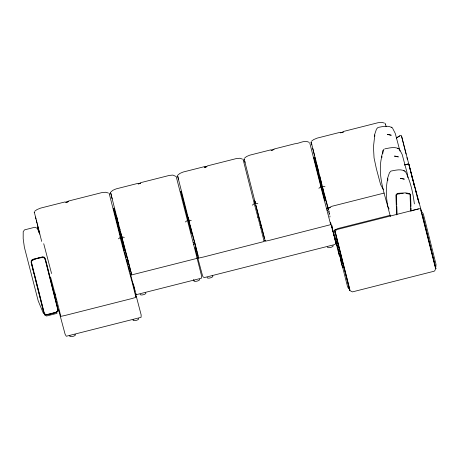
<?xml version="1.0" encoding="UTF-8"?>
<svg xmlns="http://www.w3.org/2000/svg" width="459" height="459" viewBox="0 0 459 459"><rect width="100%" height="100%" fill="white"/><g stroke="black" fill="none" stroke-linecap="round" stroke-linejoin="round"><path stroke-width="0.69" d="M381.825 157.546L381.825 156.301C377.516 173.382 383.357 190.393 387.855 206.745L389.134 208.988M387.786 180.427L387.786 178.557C384.837 191.208 386.65 204.186 390.448 216.436M335.07 234.015L334.927 236.471L346.447 282.354L347.624 286.892L348.869 288.791M435.866 266.777L436.01 264.321L424.489 218.438L423.313 213.9L422.068 212.001M329.889 217.032L329.975 216.011M44.15 257.723C40.105 257.327 35.148 258.589 31.774 260.838L31.573 262.686L44.139 312.699L45.16 314.415M57.599 311.265L57.685 309.268L45.125 259.26L44.075 257.728M57.777 310.628L57.909 309.395L45.94 261.745M374.802 134.952L373.454 146.886L374.056 157.913L376.403 168.855L380.666 184.765L383.529 189.762M330.44 207.611L328.374 208.134L327.869 210.165M328.638 213.028L329.137 210.991L328.764 211.496M329.126 214.846L329.625 212.815L329.35 213.676M333.762 232.162L334.261 230.125L336.332 229.603M338.558 249.352L338.22 250.706L339.316 255.055M383.494 150.466L381.687 155.796L381.756 157.609M335.294 231.95L336.183 230.068M410.983 206.493L410.541 194.404L409.445 193.468L409.055 194.031L405.945 193.446M384.194 149.072L382.731 150.707L382.835 153.547M397.586 193.807L396.387 195.15L396.754 205.081M185.344 221.99L187.834 220.108M252.307 205.15L254.797 203.268M318.879 188.305L321.369 186.423M110.969 191.879L112.96 190.25L116.167 188.873L137.207 183.548L138.79 183.852L140.557 183.267L138.13 183.881M177.931 175.045L179.922 173.41L183.13 172.039L204.169 166.715L205.752 167.013L206.934 166.623L204.479 167.196M244.504 158.194L246.494 156.565L249.702 155.188L270.741 149.869L272.325 150.168L274.121 149.009L294.701 143.805C299.44 143.627 304.219 139.76 309.027 142.273M57.49 311.116L56.159 312.195L46.864 314.547L45.183 314.231M118.422 238.823L120.935 237.142M311.5 141.24L313.698 139.559L317.203 138.107L340.142 132.307L341.852 132.576L343.166 132.152M34.666 211.295L36.978 209.585L40.667 208.088L64.73 202L66.515 202.247L68.546 201.599L65.763 202.299M421.425 210.606L421.138 210.572M349.511 290.186L349.798 290.22M349.666 290.427L335.271 232.237M411.482 211.002L412.159 210.549M396.375 138.13L400.391 135.491L401.114 135.52L401.55 136.082L418.074 199.981M138.79 183.852L140.586 182.693L169.428 175.395L172.877 175.086L176.204 176.543L197.169 258.337L131.372 274.987M396.576 137.752L399.737 135.864M328.403 208.243L331.501 206.384L384.126 193.067M66.515 202.247L68.592 201.019L101.571 192.677L105.495 192.246L108.439 193.032M422.538 214.76L435.568 267.781M384.975 148.831C389.565 147.959 395.113 146.387 399.364 149.072L402.193 154.528L407.162 173.077L407.994 177.708M271.057 150.351L274.098 149.582M340.475 132.783L343.148 132.106M120.889 234.859L121.222 234.773L127.74 259.123L127.407 259.209M121.05 235.467L121.383 235.381M188.006 218.627L188.339 218.547M254.584 201.782L254.917 201.696M321.507 184.845L321.874 184.753M404.574 164.844L408.022 163.972L409.199 164.626M404.379 165.005L407.827 164.133L409.003 164.787L421.442 211.364M124.871 250.7L125.204 250.614L131.572 274.39L131.24 274.471M191.833 233.866L192.166 233.78L197.083 252.117M257.631 217.216L257.964 217.13M258.411 217.015L258.744 216.935L264.562 238.669M324.209 200.365L324.542 200.285M325.333 200.084L325.701 199.992L324.134 193.755M127.321 258.859L127.654 258.773L128.187 260.884L127.837 260.913M194.283 242.019L194.616 241.933L195.15 244.045L198.523 257.488L198.19 257.574M327.778 208.237L328.145 208.145L328.414 209.201M193.205 242.559L193.537 242.472M194.369 242.369L194.702 242.283M260.942 225.524L261.274 225.438M326.739 208.874L327.072 208.788M193.635 244.263L193.968 244.177M194.8 244.079L195.15 244.045M260.597 227.429L260.93 227.343M261.378 227.228L261.71 227.148L265.101 240.642M327.169 210.578L327.502 210.497M128.945 265.313L129.277 265.227M195.907 248.474L196.24 248.394M130.138 270.064L130.471 269.978M197.1 253.225L197.433 253.138M131.142 274.063L131.475 273.977M198.104 257.229L198.437 257.143L198.667 258.067L203.704 256.96L264.132 241.503L260.081 225.369M264.677 240.378L265.009 240.298L265.239 241.222L270.276 240.114L330.704 224.652L320.589 185.878M330.474 223.728L330.807 223.648M131.234 274.407L131.567 274.321L128.17 260.827M197.037 257.82L197.37 257.74M198.202 257.637L198.535 257.551M264 240.986L264.332 240.9M264.774 240.791L265.107 240.705M198.334 258.147L198.667 258.067M390.087 215.323L337.463 228.639L334.364 230.498L333.831 234.319L339.448 256.116M336.728 229.592L418.499 208.902M412.848 210.377L419.744 208.633L420.92 209.287M132.691 283.209L132.404 283.283L135.795 296.778M57.059 313.359L46.6 316.004L44.586 314.994M135.996 296.365L135.939 297.357L131.699 298.597L65.144 315.442L60.823 316.366L60.594 315.442M340.486 132.829L341.852 132.576L343.86 131.366L377.912 122.748L381.762 122.335L384.585 123.15M204.502 167.237L205.752 167.013L207.548 165.86L236.391 158.562L239.839 158.252L242.455 159.118M33.909 273.484L31.338 262.502L31.539 260.655L32.864 259.576L42.521 257.132L44.196 257.453L45.59 260.362M399.657 193.681L403.22 193.463M397.632 193.991L399.709 193.864M336.063 236.643L349.391 288.539M334.95 232.489L335.202 232.317L335.701 234.182M435.689 268.274L435.987 268.308M421.844 213.567L435.964 268.59M409.526 193.537L405.567 192.855L397.356 193.359L395.893 194.995L396.633 214.904M325.006 186.756L322.304 186.188L311.563 143.65A85.156 0.419 75.8 0 0 311.07 141.934M254.659 200.686L255.353 203.13L257.855 203.75M194.616 241.933L188.184 217.939L188.775 219.976L191.283 220.595M121.124 234.371L121.813 236.815L124.32 237.429M397.643 148.36L398.664 148.877M403.604 170.616L404.626 171.127M391.24 127.132L392.342 127.717L395.228 133.362L399.973 151.091M391.619 127.43C387.511 125.192 382.295 126.673 377.952 127.464L376.472 129.099L374.67 134.458L374.762 136.352M36.984 228.238L34.97 227.222L24.511 229.873L23.202 231.726L23.179 238.617L24.356 247.177L38.2 300.863L43.433 313.399M341.203 262.668L341.875 263.288M57.823 311.391C54.489 312.946 49.17 315.081 45.051 314.444L44.001 312.912L34.27 274.161M337.141 245.605L336.217 244.056L333.039 232.185M135.91 293.582L136.667 294.58L201.553 278.16L201.541 275.784L197.054 258.056M409.445 193.468L410.065 194.897L410.667 211.157M309.739 142.858L320.818 186.566M188.087 217.537L188.454 218.805M55.246 294.569L56.577 299.538M129.214 271.309L132.422 283.335M411.964 176.83L414.884 187.742M415.252 189.108L416.715 194.564M417.076 195.93L419.09 203.435M421.672 212.919L421.023 210.538M335.248 231.755L350.108 290.69L352.432 291.89L434.208 271.2L434.753 270.724L435.643 268.842L420.869 210.297M322.27 186.205L328.145 208.145M325.879 200.669L328.426 210.176M331.249 225.507L331.828 227.67M332.224 229.15L332.85 231.485L332.339 228.025M342.179 266.306L340.509 259.805M254.762 201.094L261.722 227.199M254.2 203.429L260.167 225.719M197.445 253.477L197.99 255.514M195.023 247.676L202.517 275.647L202.947 276.725L204.192 277.603L335.087 244.481L335.764 243.115L334.95 239.231M113.889 208.093L124.67 250.717M113.528 208.254L114.337 211.301M123.563 246.586L124.487 250.029M123.207 246.787L124.32 251.09M124.687 252.467L126.162 257.969M126.529 259.346L128.004 264.849M128.377 266.226L129.845 271.728M130.218 273.105L141.16 314.931L141.085 317.33L66.285 336.258L65.092 334.175L58.643 310.1M120.011 236.93L129.335 271.785M43.731 243.718L51.557 273.535M50.576 277.11L54.914 293.324M54.793 292.842L55.367 295.045M56.474 299.125L59.676 311.759M386.128 126.655L385.342 123.729L385.417 124.119M245.077 162.4L244.613 160.593A85.156 0.419 75.8 0 0 244.113 158.877M178.499 179.245L178.035 177.438A85.156 0.419 75.8 0 0 177.541 175.722L177.622 176.061M111.537 196.085L111.078 194.272A85.156 0.419 75.8 0 0 110.579 192.562L110.659 192.895M311.15 142.273L311.81 144.889M312.688 148.36L313.21 150.443M313.56 151.831L314.61 155.991M314.96 157.38L315.947 161.298M316.36 162.934L317.335 166.806M317.766 168.482L318.73 172.314M319.516 175.418L321.616 183.743M244.681 161.138L255.353 203.13M254.24 203.412L243.167 159.703L243.241 160.088M177.782 176.595A75.494 0.373 75.8 0 0 177.679 176.262L188.775 219.976M110.975 194.128L121.813 236.815M111.675 196.911L112.18 198.919M116.678 216.74L117.194 218.805M118.066 222.248L118.588 224.313M119.455 227.756L119.977 229.821M120.757 232.92L121.222 234.773M133.357 283.886L135.233 291.333M123.437 246.099L114.021 208.633M114.532 212.069L121.36 239.139M122.897 245.571L123.081 246.299M120.298 237.303L109.225 193.6L109.299 193.985M41.689 241.394L34.7 213.71A85.156 0.419 75.8 0 0 34.207 211.995L34.282 212.333M35.475 217.032L35.997 219.115M36.347 220.504L37.001 223.097M37.225 223.969L38.275 228.134M38.625 229.523L39.778 234.113M38.808 232.661L37.46 227.498L37.948 229.466M409.003 164.787L413.008 180.731M413.358 182.12L414.402 186.279M401.55 136.082L406.077 154.109M406.949 157.575L407.472 159.652M339.723 254.418L340.813 258.761M340.985 259.438L341.668 262.152M342.477 265.377L343.097 267.855M322.74 188.219L323.784 192.373M333.406 233.097L334.095 235.823M330.566 222.391L332.85 231.485M255.783 205.162L258.566 216.241M188.689 219.93L189.733 224.084M190.083 225.472L192.166 233.78M193.612 279.554L193.95 280.897M121.555 236.075L125.032 249.925M113.666 208.828L124.005 249.679M59.636 311.598L60.68 315.786M124.171 250.339L124.309 250.918M131.567 274.321L131.704 274.901M136.002 294.408L136.082 294.735M311.288 142.812L311.208 142.474A75.494 0.373 75.8 0 1 311.477 143.374M414.368 203.905C412.98 192.78 410.547 181.305 405.326 171.327C401.074 168.642 395.526 170.209 390.936 171.087L389.456 172.716L387.648 178.046L387.717 179.859M411.04 207.916L411.144 210.756M396.811 206.498L397.098 214.301M145.721 292.836A2.943 0.987 -14.1 0 1 143.288 294.735A2.943 0.987 -14.1 0 1 140.213 294.23M199.493 279.227A2.943 0.987 -14.1 0 1 197.06 281.126A2.943 0.987 -14.1 0 1 193.985 280.627M74.915 334.376A2.943 0.987 -14.1 0 1 72.826 336.43A2.943 0.987 -14.1 0 1 69.969 335.627M138.538 318.517A2.943 0.987 -14.1 0 1 135.726 320.502A2.943 0.987 -14.1 0 1 133.248 319.613M212.339 275.842A2.943 0.987 -14.1 0 1 210.624 277.793A2.943 0.987 -14.1 0 1 207.175 277.397M333.01 245.548A2.943 0.987 -14.1 0 1 330.578 247.447A2.943 0.987 -14.1 0 1 327.502 246.948M31.298 260.471L31.103 262.318L43.863 313.13L44.913 314.662L46.594 314.983L56.6 312.447L57.932 311.368L58.127 309.521L45.366 258.71L44.316 257.178L42.635 256.856L32.629 259.387L31.298 260.471M388.314 134.521L387.321 134.47L391.263 135.221L388.314 134.521M395.417 156.198L394.419 156.123L398.372 156.892L395.417 156.198M401.378 178.453L400.38 178.379L404.327 179.148L401.378 178.453M315.023 159.973L314.34 157.437L325.127 200.101L315.023 159.973M314.639 160.071L313.962 157.529L324.748 200.199L314.639 160.071M181.523 193.755L180.846 191.219L191.632 233.883L181.523 193.755M332.855 230.94L331.685 225.157L332.855 230.94M336.367 244.05L335.558 239.632L336.367 244.05M244.331 159.749L244.257 159.416A75.494 0.373 75.8 0 1 244.36 159.749M110.797 193.434L110.717 193.101A75.494 0.373 75.8 0 1 110.82 193.434"/></g></svg>
